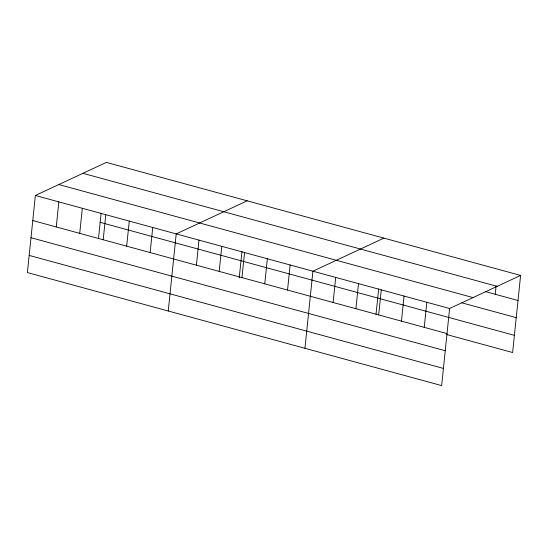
<?xml version="1.0" encoding="UTF-8"?>
<svg xmlns="http://www.w3.org/2000/svg" width="548" height="548" viewBox="0 0 548 548"><rect width="100%" height="100%" fill="white"/><g stroke="black" fill="none" stroke-linecap="round" stroke-linejoin="round"><path stroke-width="0.82" d="M520.6 275.425L106.353 162.4L35.367 195.472L27.4 272.575L441.647 385.6L449.613 308.497L520.6 275.425L512.633 352.528L446.723 334.547M56.252 226.947L58.842 201.876M79.727 233.352L82.316 208.281M98.469 238.688L101.12 213.069M103.202 239.757L105.791 214.686M126.67 246.162L129.266 221.091M150.145 252.566L152.741 227.495M168.243 311.004L176.209 233.9L247.196 200.828M196.403 265.191L198.993 240.12M219.186 271.404L221.782 246.333M239.229 277.932L241.963 251.491M241.969 277.624L244.566 252.553M264.752 283.837L267.349 258.766M287.542 290.056L290.132 264.985M304.948 348.302L312.915 271.198L383.901 238.127M333.109 302.489L335.698 277.411M355.892 308.702L358.481 283.631M376.017 314.415L378.661 288.789M378.675 314.922L381.264 289.844M401.458 321.135L404.047 296.064M424.241 327.348L426.83 302.277M495.228 294.276L496.091 285.919M82.926 173.312L497.173 286.337M485.46 291.611L518.011 300.496M58.794 184.56L473.04 297.585M461.717 302.791L516.237 317.662M35.367 195.472L449.613 308.497M100.161 222.33L514.408 335.355M32.777 220.543L447.024 333.568M31.003 237.716L445.25 350.741M29.174 255.409L443.421 368.427"/></g></svg>
